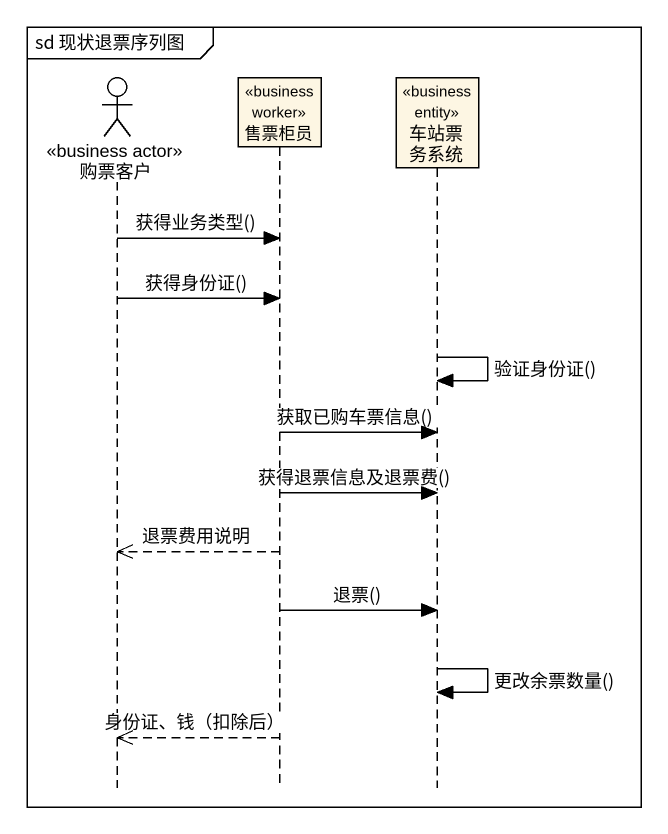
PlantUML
@startuml
mainframe sd 现状退票序列图
hide footbox
actor 购票客户 <<business actor>>
participant 售票柜员 <<business worker>>
participant 车站票务系统 <<business entity>>

购票客户 -> 售票柜员 : 获得业务类型()
购票客户 -> 售票柜员 : 获得身份证()
车站票务系统 -> 车站票务系统 : 验证身份证()
售票柜员 -> 车站票务系统 : 获取已购车票信息()
售票柜员 -> 车站票务系统 : 获得退票信息及退票费()
售票柜员 -->> 购票客户 : 退票费用说明
售票柜员 -> 车站票务系统 : 退票()
车站票务系统 -> 车站票务系统 : 更改余票数量()
售票柜员 -->> 购票客户 : 身份证、钱（扣除后）
@enduml
